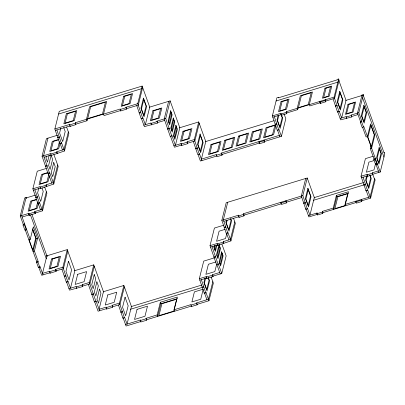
<?xml version="1.0" encoding="UTF-8"?>
<svg xmlns="http://www.w3.org/2000/svg" width="405" height="405" viewBox="0 0 405 405"><rect width="100%" height="100%" fill="white"/><g stroke="black" fill="none" stroke-linecap="round" stroke-linejoin="round"><path stroke-width="0.61" d="M25.581 229.377L26.477 229.103L26.285 229.868L24.943 230.273L23.07 225.094L23.257 224.335L20.25 216.007L24.766 197.898L26.107 197.488L26.457 198.455M26.107 197.488L21.592 215.597L30.208 239.431L28.861 239.841M38.49 202.794L39.498 202.485L39.371 202.991L37.862 203.452L32.876 188.806L37.265 171.204L46.261 168.46M26.285 229.868L24.411 224.684L24.604 223.924L23.257 224.335M32.876 188.806L40.054 186.614L40.449 188.573L53.794 184.032L49.734 172.793L49.607 173.299L48.099 173.76L42.064 156.208L46.453 138.606L57.561 135.219M46.378 191.773L41.988 209.375L34.81 211.567L35.21 213.521L29.165 215.364L28.77 213.41L20.25 216.007M47.962 138.145L43.573 155.748L49.607 173.299M29.165 215.364L28.77 213.41M46.453 156.345L46.008 158.127L47.466 162.157L49.243 155.044M38.794 188.153L37.609 192.896L40.708 201.472L43.224 191.393L41.983 187.966M39.371 202.991L34.911 189.793M42.064 156.208L50.752 153.561L51.146 155.52L64.491 150.979L61.479 142.636L61.352 143.147L59.844 143.608L54.857 128.957L59.246 111.355L142.135 86.068L149.734 107.102L145.344 124.705L142.854 117.814L142.727 118.321L141.218 118.781L136.758 105.584M40.449 188.573L40.576 188.067L33.402 190.254M35.21 213.521L34.81 211.567M37.65 202.044L36.055 208.448L29.383 210.484L31.706 201.163L36.708 199.64M37.862 203.452L37.989 202.945L40.48 209.836M38.272 203.74L37.093 208.484L28.158 211.207L30.669 201.128L36.627 199.316M29.646 239.36L29.352 240.55L32.759 249.976L35.726 238.074L32.532 229.235M30.208 239.431L33.362 226.77L37.559 238.373L34.4 251.034L38.131 261.362L37.943 262.121L39.817 267.305L38.47 267.715L36.597 262.531L36.789 261.772L25.338 230.091M51.146 155.52L51.273 155.009L44.099 157.201M48.099 173.76L48.22 173.254L51.759 183.045M46.494 186.73L46.094 184.771L53.273 182.584L57.662 164.982M48.843 174.201L46.96 181.774L40.287 183.804L42.611 174.489L48.17 172.793M60.775 128.304L59.591 133.048L62.689 141.623L65.205 131.544L63.757 127.545M49.476 175.876L47.998 181.804L39.062 184.533L41.573 174.454L48.124 172.454M61.352 143.147L56.892 129.944M57.191 153.672L56.791 151.718L63.97 149.526L68.359 131.924M59.398 141.73L57.657 148.716L50.989 150.751L53.308 141.431L58.31 139.907M35.336 213.015L42.51 210.828L46.899 193.225L44.677 187.069M59.844 143.608L59.97 143.097L62.456 149.987M32.648 228.921L36.212 238.783L33.058 251.444L34.4 251.034M60.026 143.416L58.695 148.751L49.759 151.475L52.27 141.396L58.229 139.583M53.794 184.032L58.183 166.43L53.865 154.482M142.135 86.068L137.746 103.67L126.036 107.244L126.436 109.198L120.685 110.955L120.285 108.996L75.426 122.68L75.826 124.639L70.075 126.395L69.675 124.436L54.857 128.957M70.075 126.395L70.202 125.884L55.384 130.41M64.491 150.979L68.88 133.377L66.658 127.221M38.47 267.715L38.662 266.956M75.826 124.639L75.426 122.68M39.817 267.305L40.004 266.546L43.011 274.868M47.005 255.312L42.49 273.421L49.663 271.228L50.063 273.188L56.108 271.345L55.708 269.386L62.881 267.199L67.27 249.596L46.879 255.818M75.953 124.132L86.994 120.761L87.445 118.954M50.063 273.188L50.19 272.681L41.669 275.279L38.875 267.548M56.108 271.345L55.708 269.386M67.797 251.044L63.408 268.647L56.234 270.839M67.27 249.596L74.874 270.626L70.485 288.228L67.994 281.338L67.868 281.845L66.359 282.305L61.899 269.107M67.868 281.845L62.881 267.199M66.359 282.305L66.486 281.799L69.498 290.142L82.59 286.613L82.195 284.659L89.368 282.467L93.757 264.865L74.54 270.727M76.545 288.456L76.15 286.502L68.972 288.689M120.685 110.955L120.811 110.449L104.029 115.567L103.508 114.114L106.662 101.453L89.626 106.652L86.473 119.313L86.994 120.761M126.436 109.198L126.036 107.244M82.59 286.613L82.195 284.659M94.279 266.318L89.895 283.92L82.716 286.107M142.656 87.52L138.267 105.123L126.562 108.692M99.59 310.751L96.051 300.961L95.924 301.467L94.416 301.927L88.381 284.381M95.924 301.467L89.368 282.467M142.727 118.321L137.746 103.67M94.416 301.927L94.542 301.421L98.081 311.212L106.763 308.564L106.642 309.071L112.681 307.228L112.286 305.269L119.46 303.082L123.849 285.479L103.452 291.701L99.063 309.304L106.242 307.111L106.642 309.071M141.218 118.781L141.345 118.275L144.357 126.613L157.449 123.09L157.054 121.13L165.741 118.483L170.125 100.88L149.42 107.193M151.409 124.932L151.009 122.973L143.836 125.165M157.449 123.09L157.054 121.13M112.681 307.228L112.286 305.269M168.617 101.341L164.227 118.943L170.262 136.49L171.771 136.029L171.897 135.523L175.436 145.314L179.825 127.712L170.125 100.88M124.37 286.927L119.986 304.53L112.808 306.717M123.849 285.479L131.448 306.509L127.059 324.111L124.573 317.221L124.446 317.728L122.933 318.188L118.473 304.99M124.446 317.728L119.46 303.082M171.771 136.029L165.741 118.483M122.933 318.188L123.059 317.682L126.076 326.02L140.894 321.499M179.516 127.808L198.708 121.951L194.319 139.553L187.145 141.74L187.54 143.699L181.501 145.542L181.101 143.588L173.927 145.775M181.501 145.542L181.101 143.588M174.722 311.182L174.196 309.729L177.355 297.067L160.319 302.267L157.165 314.928L146.119 318.295L146.519 320.254L140.768 322.01L140.368 320.051L125.55 324.572M187.54 143.699L187.145 141.74M146.519 320.254L146.119 318.295M199.235 123.403L194.845 141.001L187.667 143.193M201.923 160.582L199.432 153.692L199.306 154.204L197.792 154.664L193.332 141.466M199.306 154.204L194.319 139.553M160.319 302.267L160.846 303.715L157.687 316.376L157.165 314.928M279.389 135.341L221.641 152.958L222.168 154.406L221.975 155.166L217.065 156.669L216.538 155.216L216.731 154.457L201.396 159.135L205.786 141.532L274.104 120.69M221.975 155.166L221.454 153.718L221.641 152.958M212.822 281.683L208.433 299.285L196.729 302.859L197.129 304.813L191.378 306.57L190.978 304.611L174.196 309.729M204.94 292.704L205.948 292.395L205.821 292.901L204.307 293.362L199.326 278.716L203.715 261.114L214.701 257.762M199.326 278.716L206.499 276.524L206.899 278.483L212.939 276.64L213.065 276.134L221.753 273.481L218.214 263.69L218.087 264.197L216.579 264.657L210.023 245.658L214.412 228.055L223.631 225.246M197.129 304.813L196.729 302.859M204.96 278.291L203.928 282.442L207.026 291.018L209.537 280.938L208.297 277.511M205.72 277.906L204.414 283.151L206.727 289.55L209.051 280.235L208.21 277.906M203.097 289.762L200.733 299.249L191.894 301.948L194.41 291.868L203.244 289.17M205.821 292.901L201.361 279.703M214.351 245.627L213.906 247.404L215.364 251.439L216.989 244.914M214.974 245.784L214.397 248.113L215.065 249.971L216.23 245.308M206.899 278.483L207.026 277.977L199.847 280.164M210.023 245.658L217.196 243.471L217.596 245.425L230.941 240.889L227.929 232.546L227.802 233.052L226.289 233.518L221.829 220.315L226.218 202.718L307.233 178.003L314.305 197.579L363.437 182.594M204.307 293.362L204.434 292.856L206.925 299.746M227.731 202.252L223.342 219.854L227.802 233.052M217.596 245.425L217.723 244.919L210.544 247.111M218.087 264.197L212.058 246.65M212.939 276.64L212.544 274.681L219.718 272.494M226.496 220.224L225.909 222.593L229.007 231.169L231.518 221.095L230.693 218.806M227.119 220.391L226.395 223.302L228.709 229.701L231.032 220.386L230.399 218.639M223.641 243.582L223.241 241.628L230.415 239.436L234.804 221.834M197.255 304.307L208.96 300.738L213.349 283.135L211.106 276.939M226.289 233.518L226.415 233.007L228.906 239.897M226.851 233.209L225.519 238.545L216.584 241.269L219.1 231.194L225.053 229.377M221.753 273.481L226.142 255.879L221.925 244.215M230.941 240.889L235.33 223.287L233.518 218.275M307.233 178.003L302.844 195.6L243.587 213.678L244.114 215.131L243.921 215.89L239.006 217.389L238.484 215.941L238.672 215.177L221.829 220.315M239.006 217.389L239.198 216.629L223.864 221.307M264.389 142.231L263.868 140.778L264.055 140.019L264.581 141.466L264.389 142.231L259.473 143.729L258.952 142.276L259.139 141.517L259.489 142.484M243.921 215.89L243.4 214.437L243.587 213.678M264.581 141.466L281.424 136.328L278.934 129.438L278.807 129.949L277.298 130.41L272.368 115.921L276.883 97.813L278.397 97.352L278.27 97.858L336.98 79.947L337.107 79.441L338.62 78.98L339.086 80.266L334.57 98.374L325.898 101.022L325.711 101.782L320.315 103.427L319.844 102.141L320.036 101.377L320.345 102.237M278.225 115.106L277.045 119.85L280.144 128.425L282.66 118.351L281.419 114.919M275.947 125.241L273.583 134.728L263.574 137.776L266.09 127.702L275.506 124.826M278.837 115.319L277.531 120.558L279.845 126.957L282.169 117.642L280.852 114.033L281.04 113.273L272.368 115.921M278.807 129.949L274.347 116.751M277.298 130.41L277.42 129.904L279.911 136.789M281.318 115.324L286.715 113.678L286.249 112.387L286.441 111.628L334.105 97.089L338.62 78.98M286.715 113.678L286.907 112.919L286.441 111.628M281.424 136.328L285.814 118.726L284.097 113.982M286.907 112.919L297.66 109.639L298.11 107.826M286.335 202.951L285.808 201.503L286.001 200.738L286.522 202.191L286.335 202.951L281.419 204.449L280.898 203.001L281.085 202.242L281.434 203.209M320.315 103.427L320.502 102.668L309.744 105.948L309.278 104.662L312.437 92.001L300.353 95.686L297.194 108.348L297.66 109.639M305.719 178.463L301.33 196.066L305.79 209.263L307.304 208.803L307.43 208.291L309.921 215.182L314.432 197.073L314.746 197.934M325.711 101.782L325.245 100.491L325.433 99.731L325.898 101.022M307.304 208.803L302.844 195.6M305.79 209.263L305.917 208.752L308.873 216.933L317.545 214.291M338.96 80.772L346.037 100.354L341.648 117.956L339.157 111.066L339.031 111.572L337.522 112.033L333.062 98.835M339.031 111.572L334.105 97.089M337.522 112.033L337.649 111.527L340.661 119.87L351.768 116.949L351.373 114.99L358.815 112.722L363.331 94.613L361.989 95.023L357.473 113.132L360.48 121.454L360.293 122.214L362.166 127.398L363.508 126.988L363.695 126.228L380.234 171.993L372.792 174.261L372.666 174.768L367.527 176.337L367.132 174.378L361.032 176.241L366.019 190.887L367.527 190.426L367.654 189.92L370.61 198.101L361.938 200.743L361.746 201.508L356.349 203.153L355.884 201.862L356.076 201.103L356.385 201.963M345.784 205.674L345.318 204.383L348.477 191.722L336.388 195.407L333.234 208.069L322.476 211.354L322.942 212.64L322.755 213.4L317.358 215.05L316.892 213.759L317.08 213L308.408 215.642M322.755 213.4L322.289 212.114L322.476 211.354M346.634 118.513L346.234 116.559L340.134 118.417M351.768 116.949L351.373 114.99M336.388 195.407L336.854 196.698L333.7 209.36L333.234 208.069M363.508 126.988L361.635 121.804L361.822 121.044L358.815 112.722M361.032 176.241L365.421 158.638L373.157 156.279M376.331 163.939L377.227 163.666L377.035 164.425L375.693 164.835L373.82 159.656L374.012 158.892L370.276 148.569L371.031 145.552M366.667 175.816L365.634 179.967L368.732 188.543L371.248 178.463L370.008 175.036M367.284 176.013L366.12 180.676L368.434 187.075L370.757 177.76L369.917 175.431M361.746 201.508L361.28 200.217L361.473 199.457L361.938 200.743M367.527 190.426L363.067 177.228M367.527 176.337L367.654 175.831L361.554 177.689M366.019 190.887L366.14 190.38L368.631 197.27M377.035 164.425L375.162 159.246L375.354 158.482L374.012 158.892M372.666 174.768L372.266 172.814L378.366 170.951M375.607 163.382L373.977 169.903L366.383 172.221L368.899 162.142L374.154 160.537M370.61 198.101L375.126 179.992L374.66 178.701L370.145 196.81L345.318 204.383M380.234 171.993L384.75 153.885L384.224 152.432L384.102 152.938L363.725 96.567L363.331 94.613M58.583 114.023L141.466 88.736M69.549 124.942L75.3 123.191M120.158 109.502L125.909 107.75M57.874 137.295L59.383 136.834M139.249 112.474L140.758 112.013M57.748 137.806L59.257 137.341M139.123 112.98L140.631 112.519M50.625 154.067L56.665 152.224M150.883 123.479L156.927 121.637M157.575 122.583L164.754 120.391M45.603 165.999L47.112 165.539M167.766 128.734L169.275 128.269M45.476 166.506L46.985 166.045M167.64 129.241L169.148 128.78M276.094 100.987L337.826 82.154M39.928 187.12L45.967 185.277M180.974 144.094L187.019 142.251M280.852 114.033L286.249 112.387M319.844 102.141L325.245 100.491M181.627 145.036L174.449 147.228L170.596 136.561M272.838 117.212L281.505 114.564M25.981 197.994L35.579 195.068M345.718 100.45L361.862 95.529M35.893 197.144L37.402 196.683M195.823 148.352L197.336 147.891M275.324 124.097L276.838 123.636M335.548 105.725L337.061 105.265M35.767 197.65L37.275 197.189M195.696 148.863L197.21 148.397M275.197 124.608L276.711 124.148M335.421 106.231L336.935 105.771M216.538 155.216L221.454 153.718M258.952 142.276L263.868 140.778M216.665 156.087L200.409 161.043L198.126 154.73M222.168 154.406L259.666 142.97M28.644 213.916L34.688 212.073M346.108 117.065L351.246 115.496M22.118 217.05L29.292 214.858M351.894 116.443L357.995 114.58M360.48 121.454L361.822 121.044M23.07 225.094L24.411 224.684M360.293 122.214L361.635 121.804M36.212 238.783L37.559 238.373M370.276 148.569L371.623 148.159L374.777 135.498L370.585 123.895L367.426 136.556L366.085 136.966L362.561 127.21M36.789 261.772L38.131 261.362M36.597 262.531L37.943 262.121M373.82 159.656L375.162 159.246M49.537 271.735L55.581 269.892M367.006 174.884L372.139 173.32M238.484 215.941L243.4 214.437M280.898 203.001L285.808 201.503M244.114 215.131L281.004 203.877M286.522 202.191L301.857 197.513M64.385 275.997L65.899 275.537M224.319 227.205L225.828 226.744M303.821 202.951L305.335 202.49M364.044 184.579L365.558 184.118M313.343 200.338L364.181 184.832M64.258 276.504L65.772 276.043M224.193 227.711L225.701 227.251M303.694 203.462L305.208 202.996M363.918 185.085L365.432 184.624M336.854 196.698L348.335 193.195M76.024 287.008L82.068 285.166M217.07 243.977L223.114 242.134M316.892 213.759L322.289 212.114M355.884 201.862L361.28 200.217M322.942 212.64L355.944 202.576M91.92 294.172L93.428 293.711M214.083 256.902L215.597 256.441M91.793 294.678L93.302 294.217M213.956 257.408L215.47 256.947M216.143 261.883L208.403 264.247L205.887 274.327L214.822 271.603L216.705 264.151L220.244 273.942M106.115 307.618L112.16 305.775M206.373 277.03L212.417 275.187M131.149 306.6L201.933 285.004M120.963 311.88L122.472 311.42M202.338 287.054L203.847 286.593M130.481 309.268L202.48 287.307M120.837 312.387L122.345 311.926M202.211 287.56L203.725 287.099M160.846 303.715L177.294 298.698M140.241 320.558L145.992 318.801M190.851 305.117L196.602 303.365M146.645 319.748L191.504 306.064M361.989 95.023L362.338 95.99M362.541 97.787L383.96 157.059M376.098 164.673L378.893 172.403M372.266 172.814L372.792 174.261M372.6 173.867L374.534 179.207M317.08 213L317.388 213.86M198.708 121.951L205.882 141.796M223.241 241.628L223.762 243.076M212.544 274.681L213.065 276.134M205.948 292.395L208.96 300.738M140.368 320.051L140.717 321.018M56.791 151.718L57.318 153.166M93.757 264.865L103.558 291.985M46.094 184.771L46.621 186.224M39.498 202.485L42.51 210.828M31.868 214.28L47.228 256.785M30.456 214.888L46.307 258.749M51.146 155.297L48.63 165.377L50.088 169.411L52.599 159.332L51.146 155.297M53.764 162.552L51.253 172.631L52.711 176.661L55.222 166.582L53.764 162.552M66.359 113.749L63.848 123.829L74.277 120.644L76.788 110.57L66.359 113.749M67.402 113.785L65.078 123.105L73.239 120.614L75.563 111.294L67.402 113.785M51.567 258.952L49.051 269.031L57.986 266.303L60.502 256.228L51.567 258.952M52.604 258.987L50.281 268.302L56.948 266.272L59.272 256.952L52.604 258.987M90.669 106.687L87.698 118.589L102.47 114.083L105.437 102.181L90.669 106.687M68.486 261.306L65.974 271.385L69.073 279.961L71.589 269.882L68.486 261.306M77.669 274.337L75.158 284.416L84.093 281.693L86.604 271.613L77.669 274.337M123.717 96.253L121.201 106.333L130.04 103.634L132.551 93.555L123.717 96.253M124.755 96.289L122.431 105.604L129.003 103.599L131.326 94.284L124.755 96.289M94.254 274.595L91.743 284.675L93.201 288.704L95.712 278.63L94.254 274.595M96.876 281.85L94.365 291.929L95.823 295.959L98.334 285.879L96.876 281.85M143.476 98.142L140.965 108.221L144.064 116.802L146.58 106.723L143.476 98.142M143.775 99.61L141.451 108.93L143.765 115.334L146.089 106.014L143.775 99.61M99.498 289.099L96.982 299.179L98.44 303.208L100.956 293.134L99.498 289.099M152.908 110.697L150.397 120.776L159.332 118.047L161.843 107.968L152.908 110.697M107.765 294.951L105.249 305.026L114.185 302.302L116.696 292.223L107.765 294.951M153.951 110.732L151.627 120.047L158.294 118.017L160.618 108.697L153.951 110.732M170.687 110.778L168.176 120.857L169.629 124.887L172.145 114.807L170.687 110.778M170.986 112.246L168.662 121.566L169.336 123.419L171.654 114.104L170.986 112.246M125.064 297.189L122.553 307.268L125.651 315.844L128.162 305.765L125.064 297.189M173.31 118.032L170.794 128.107L172.252 132.141L174.768 122.062L173.31 118.032M173.608 119.5L171.285 128.815L171.953 130.673L174.277 121.353L173.608 119.5M175.927 125.282L173.416 135.361L174.874 139.391L177.385 129.311L175.927 125.282M176.226 126.75L173.902 136.07L174.575 137.923L176.899 128.608L176.226 126.75M137.052 309.364L134.541 319.444L144.97 316.259L147.481 306.185L137.052 309.364M183.004 131.306L180.488 141.385L189.424 138.662L191.935 128.582L183.004 131.306M184.042 131.341L181.718 140.662L188.386 138.626L190.709 129.306L184.042 131.341M200.055 134.025L197.544 144.104L200.642 152.68L203.153 142.606L200.055 134.025M200.353 135.493L198.03 144.813L200.343 151.212L202.667 141.897L200.353 135.493M161.884 303.75L158.917 315.652L173.684 311.146L176.651 299.244L161.884 303.75M211.005 144.504L208.489 154.583L218.498 151.531L221.008 141.451L211.005 144.504M212.043 144.539L209.719 153.859L217.46 151.495L219.783 142.18L212.043 144.539M224.775 140.302L222.264 150.382L232.267 147.329L234.778 137.249L224.775 140.302M225.813 140.338L223.489 149.658L231.23 147.293L233.553 137.978L225.813 140.338M238.545 136.1L236.034 146.18L246.037 143.127L248.554 133.048L238.545 136.1M239.583 136.136L237.259 145.456L245 143.092L247.323 133.777L239.583 136.136M219.039 244.579L216.528 254.659L217.986 258.689L220.497 248.609L219.039 244.579M219.338 246.048L217.014 255.368L217.688 257.221L220.011 247.9L219.338 246.048M221.662 251.829L219.151 261.908L220.603 265.943L223.12 255.864L221.662 251.829M221.96 253.297L219.637 262.617L220.31 264.475L222.628 255.155L221.96 253.297M252.32 131.903L249.804 141.978L259.808 138.925L262.324 128.851L252.32 131.903M253.358 131.934L251.034 141.254L258.77 138.895L261.093 129.575L253.358 131.934M267.128 127.732L264.804 137.052L272.545 134.693L274.868 125.373L267.128 127.732M281.045 101.574L278.534 111.653L286.517 109.218L289.033 99.139L281.045 101.574M282.083 101.609L279.759 110.93L285.479 109.183L287.803 99.863L282.083 101.609M301.391 95.722L298.424 107.619L308.24 104.627L311.207 92.725L301.391 95.722M324.972 88.174L322.461 98.253L329.23 96.188L331.746 86.108L324.972 88.174M326.015 88.209L323.691 97.529L328.192 96.152L330.515 86.832L326.015 88.209M307.921 188.259L305.41 198.339L308.509 206.915L311.02 196.84L307.921 188.259M308.22 189.727L305.897 199.047L308.21 205.451L310.534 196.131L308.22 189.727M339.78 91.398L337.269 101.478L340.367 110.054L342.883 99.974L339.78 91.398M340.078 92.866L337.755 102.187L340.068 108.586L342.392 99.271L340.078 92.866M348.001 104.318L345.49 114.397L353.084 112.084L355.595 102.004L348.001 104.318M348.872 104.404L346.548 113.724L352.213 111.998L354.537 102.678L348.872 104.404M337.897 196.734L334.925 208.636L344.746 205.639L347.713 193.737L337.897 196.734M363.887 105.356L361.371 115.435L364.146 123.105L366.657 113.025L363.887 105.356M364.186 106.824L361.862 116.144L363.847 121.637L366.171 112.317L364.186 106.824M370.884 125.363L367.917 137.26L371.324 146.691L374.291 134.789L370.884 125.363M379.131 147.531L376.615 157.611L378.964 164.111L381.48 154.032L379.131 147.531M379.429 148.999L377.106 158.32L378.665 162.643L380.989 153.323L379.429 148.999"/></g></svg>
